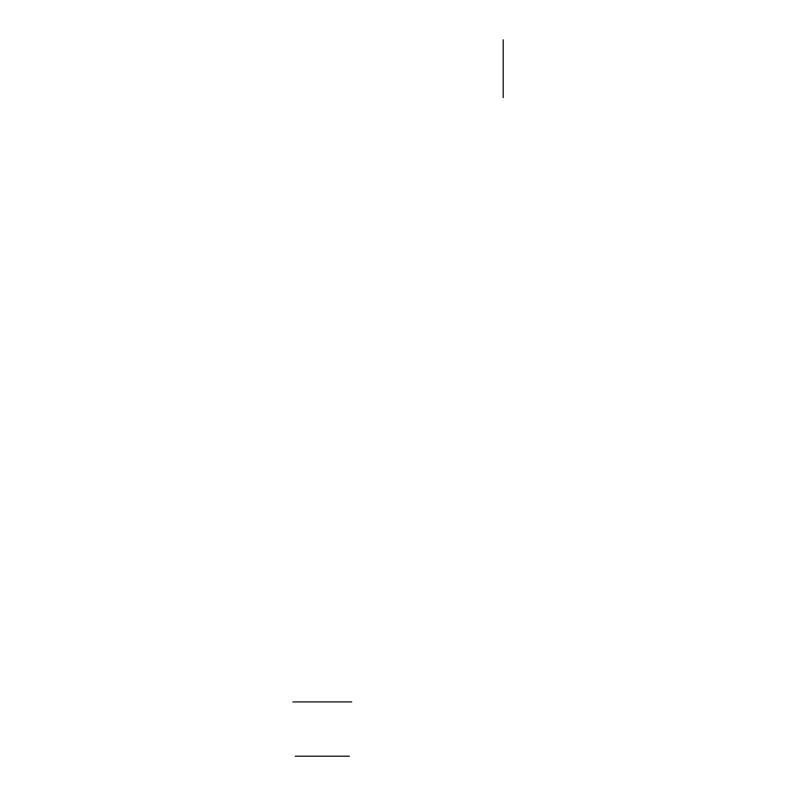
<?xml version="1.0" encoding="UTF-8"?>
<svg xmlns="http://www.w3.org/2000/svg" width="796" height="796" viewBox="0 0 796 796"><rect width="100%" height="100%" fill="white"/><g stroke="black" fill="none" stroke-linecap="round" stroke-linejoin="round"><path stroke-width="1.19" d="M292.799 701.923L351.772 701.923M295.157 756.2L349.424 756.2M503.201 39.8L503.201 97.679"/></g></svg>
